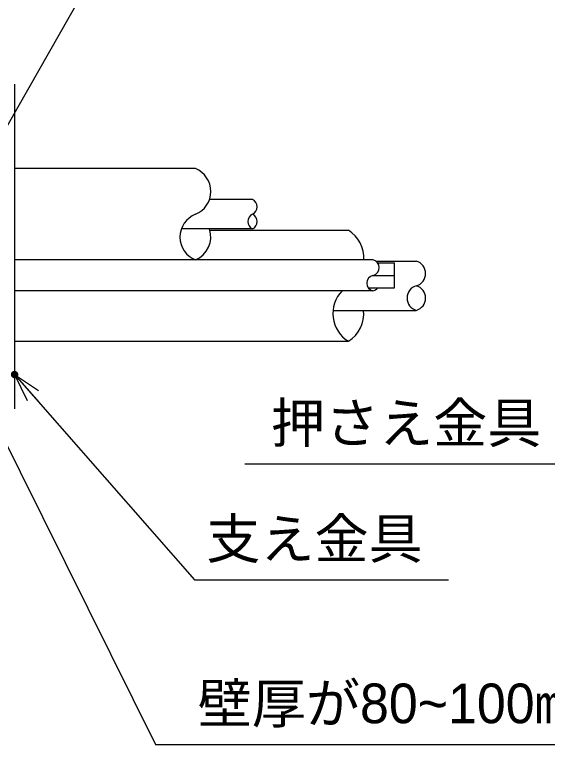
# Model space of a CAD drawing. Extents: x 443 to 1217, y -1921 to -677.
# Drawn here: x 904.38 to 938.03, y -1041.62 to -995.65 of the extents above; entities that cross this region are included whole.
import ezdxf
from ezdxf.enums import TextEntityAlignment as Align

# ---------------------------------------------------------------- set-up
doc = ezdxf.new("R2010")
doc.units = 0
doc.header["$MEASUREMENT"] = 0
doc.layers.get('0').update_dxf_attribs({"linetype": 'CONTINUOUS'})
for name, color, linetype in [('10', 7, 'CONTINUOUS'), ('3', 8, 'CONTINUOUS'), ('5', 7, 'CONTINUOUS')]:
    doc.layers.add(name, color=color, linetype=linetype)
doc.styles.add('ｽﾀｲﾙ2', font='MS PGothic.ttf')

msp = doc.modelspace()

# ---------------------------------------------------------------- linework, layer by layer
at = {"color": 7, "linetype": 'Continuous'}
for p, q in [((903.087, -1004.109), (912.433, -987.68)), ((904.378, -1018.324), (915.729, -1031.247)), ((902.993, -1020.976), (913.27, -1041.618)), ((939.337, -1023.959), (918.901, -1023.959)), ((915.729, -1031.247), (931.736, -1031.247)), ((913.27, -1041.618), (977.241, -1041.618))]:
    msp.add_line(p, q, dxfattribs=at)
at = {"color": 8}
for q in [(905.888, -1019.331), (905.182, -1019.951), (905.921, -1020.08)]:
    msp.add_line((904.378, -1018.324), q, dxfattribs=at)
at = {"color": 8, "const_width": 0.234}
msp.add_lwpolyline([(904.381, -1018.207, 1), (904.376, -1018.441, 1), (904.381, -1018.207)], format="xyb", dxfattribs=at)
at = {"layer": '3', "color": 3, "linetype": 'Continuous'}
msp.add_line((904.378, -1000.036), (904.378, -1020.489), dxfattribs=at)
at = {"layer": '5', "color": 3, "linetype": 'Continuous'}
for p, q in [((915.773, -1005.356), (904.378, -1005.356)), ((919.377, -1007.303), (916.661, -1007.303)), ((919.377, -1009.156), (914.886, -1009.156)), ((916.687, -1009.239), (925.415, -1009.239)), ((926.968, -1011.104), (904.378, -1011.104)), ((927.152, -1011.187), (929.701, -1011.187)), ((927.263, -1011.298), (928.331, -1011.298)), ((928.331, -1012.857), (928.331, -1011.298)), ((926.968, -1012.078), (928.331, -1012.078)), ((926.968, -1013.052), (904.378, -1013.052)), ((926.673, -1012.857), (928.331, -1012.857)), ((924.451, -1014.28), (929.701, -1014.28)), ((904.378, -1016.228), (925.415, -1016.228))]:
    msp.add_line(p, q, dxfattribs=at)
for centre, radius, start, end in [((915.2, -1006.793), 1.547, 291.7426, 68.2574), ((919.156, -1007.766), 0.513, 295.5134, 64.4866), ((916.347, -1009.667), 1.547, 111.7462, 248.2538), ((919.599, -1008.693), 0.514, 115.5575, 244.4425), ((919.155, -1008.693), 0.514, 295.5575, 64.4425), ((915.2, -1009.667), 1.547, 291.7462, 19.259), ((924.335, -1010.986), 2.054, 356.7227, 58.2718), ((926.858, -1011.591), 0.499, 282.6804, 77.3196), ((929.481, -1011.96), 0.804, 285.8457, 74.1543), ((927.077, -1012.565), 0.499, 102.6804, 257.3196), ((926.496, -1014.481), 2.054, 135.9157, 238.2718), ((926.847, -1012.55), 0.516, 283.5512, 323.4918), ((929.92, -1013.507), 0.804, 105.8457, 254.1543), ((929.481, -1013.507), 0.804, 285.8457, 74.1543), ((924.335, -1014.481), 2.054, 301.7282, 5.6048)]:
    msp.add_arc(centre, radius, start, end, dxfattribs=at)

# ---------------------------------------------------------------- texts
at = {"layer": '10', "linetype": 'Continuous', "style": 'ｽﾀｲﾙ2'}
for tag, p in [('押さえ金具', (920.534, -1023.375)), ('支え金具', (916.464, -1030.662)), ('壁厚が80~100㎜の場合', (915.921, -1041.034))]:
    msp.add_attdef(tag, text='', height=2.5, dxfattribs=at).set_placement(p, align=Align.BOTTOM_LEFT)

doc.saveas('drawing.dxf')
